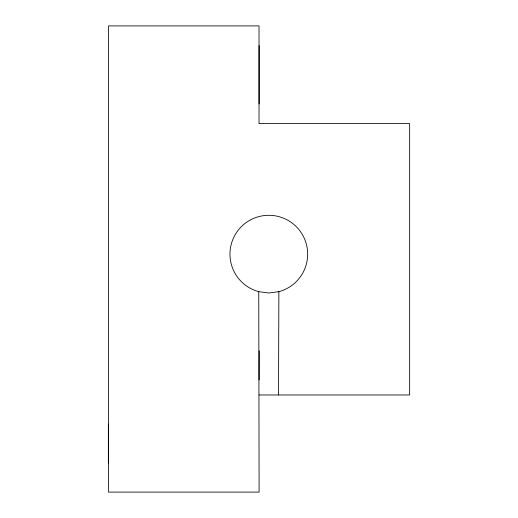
<?xml version="1.0" encoding="UTF-8"?>
<svg xmlns="http://www.w3.org/2000/svg" width="518" height="518" viewBox="0 0 518 518"><rect width="100%" height="100%" fill="white"/><g stroke="black" fill="none" stroke-linecap="round" stroke-linejoin="round"><path stroke-width="0.78" d="M259.149 379.966L259.227 350.828M259.104 394.975L409.647 394.975L409.647 123.601L259.026 123.601L259.026 25.9L108.56 25.9L108.56 492.1L259.104 492.1L258.76 291.673A38.85 38.85 0 0 1 236.991 231.863A38.85 38.85 0 0 1 300.641 231.863A38.85 38.85 0 0 1 278.872 291.673L278.529 394.975M278.872 291.673L268.816 292.994L258.76 291.673M259.104 45.616L259.104 103.891M108.353 424.112L108.353 462.962"/></g></svg>
